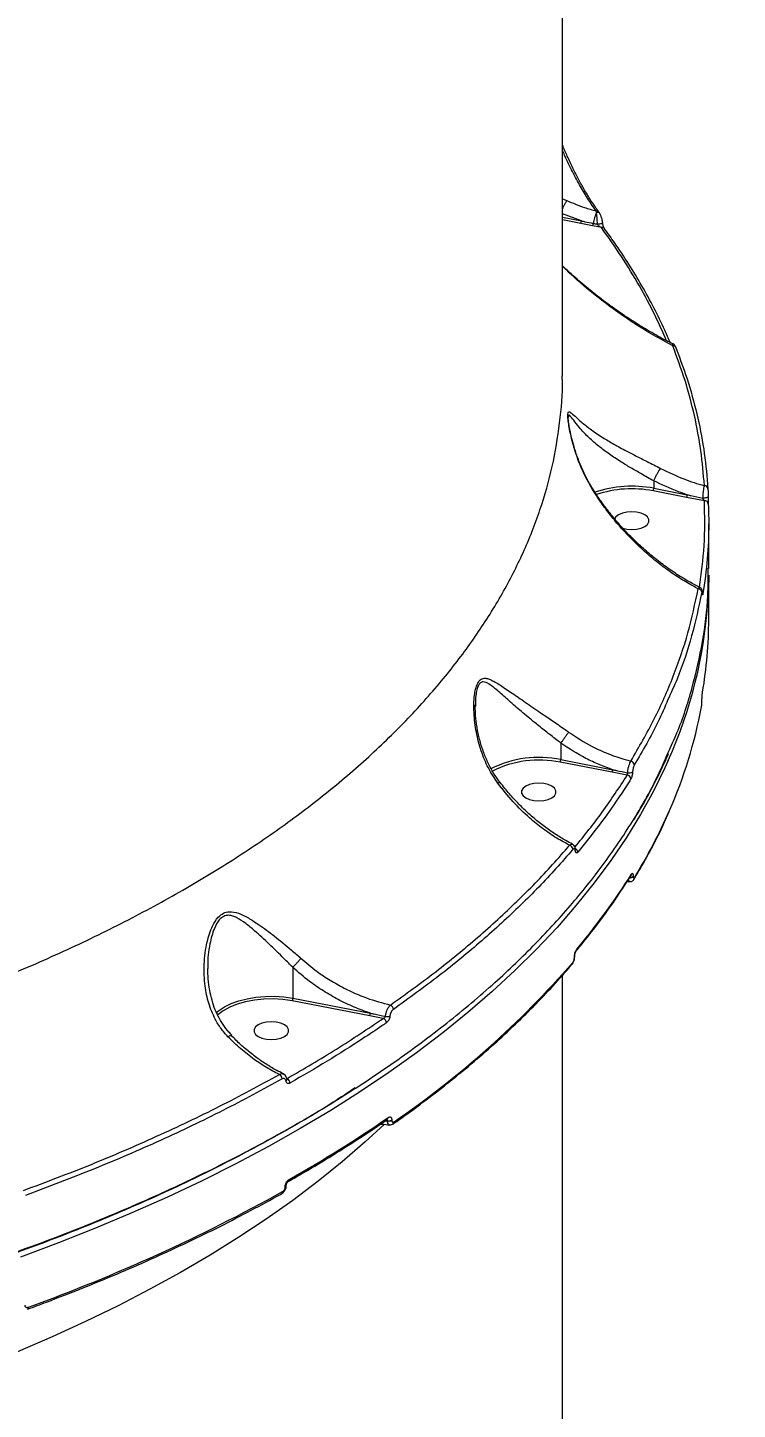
# Model space of a CAD drawing. Header units: millimetres. Extents: x -8092 to 6423, y -6886 to 5604.
# Drawn here: x 173.2 to 357.5, y -1653.1 to -1294.3 of the extents above; entities that cross this region are included whole.
import ezdxf

# ---------------------------------------------------------------- set-up
doc = ezdxf.new("R2010")
doc.units = ezdxf.units.MM
for name, color, linetype in [('DIKOM_ОБЪЕКТ', 7, 'Continuous'), ('DIKOM_РАЗМЕР_ЗОНА', 7, 'Continuous'), ('DIKOM_РАЗМЕР_ОБЪЕКТА', 7, 'Continuous')]:
    doc.layers.add(name, color=color, linetype=linetype)
doc.styles.add('style1', font='arial.ttf', dxfattribs={"width": 0.8})
doc.dimstyles.new('1-50', dxfattribs={"dimtxt": 300, "dimasz": 200, "dimexe": 100, "dimexo": 0, "dimgap": 100, "dimtad": 1, "dimtxsty": 'style1', "dimcen": 200, "dimclrd": 7, "dimclre": 7, "dimclrt": 7, "dimadec": 1, "dimazin": 2, "dimtfac": 1, "dimtmove": 0, "dimatfit": 2, "dimfxl": 0, "dimlwd": 25, "dimlwe": 18, "dimarcsym": 0})

# ---------------------------------------------------------------- blocks, each defined once
blk = doc.blocks.new('*D9')
at = {"layer": 'Defpoints', "color": 0, "transparency": 16777216}
for p in [(-8092.06, -86.27), (4664.84, -1471.84), (4664.84, -6785.92)]:
    blk.add_point(p, dxfattribs=at)
at = {"layer": 'DIKOM_РАЗМЕР_ЗОНА', "color": 7, "lineweight": 18, "transparency": 16777216}
for p, q in [((-8092.06, -86.27), (-8092.06, -6885.92)), ((4664.84, -1471.84), (4664.84, -6885.92))]:
    blk.add_line(p, q, dxfattribs=at)
at = {"layer": 'DIKOM_РАЗМЕР_ЗОНА', "color": 7, "lineweight": 25, "transparency": 16777216}
blk.add_line((-7892.06, -6785.92), (4464.84, -6785.92), dxfattribs=at)
at = {"layer": 'DIKOM_РАЗМЕР_ЗОНА', "color": 7, "transparency": 16777216}
for points in [[(-7892.06, -6752.58), (-7892.06, -6819.25), (-8092.06, -6785.92)], [(4464.84, -6752.58), (4464.84, -6819.25), (4664.84, -6785.92)]]:
    blk.add_solid(points, dxfattribs=at)
at = {"layer": 'DIKOM_РАЗМЕР_ЗОНА', "color": 7, "transparency": 16777216, "insert": (-2159.84, -6532.75), "char_height": 300, "attachment_point": 5, "style": 'style1'}
blk.add_mtext('12760', dxfattribs=at)
blk = doc.blocks.new('*D10')
at = {"layer": 'Defpoints', "color": 0, "transparency": 16777216}
for p in [(-65.22, 5603.5), (2870.75, -5504.88), (6323.39, -5504.88)]:
    blk.add_point(p, dxfattribs=at)
at = {"layer": 'DIKOM_РАЗМЕР_ЗОНА', "color": 7, "lineweight": 18, "transparency": 16777216}
for p, q in [((-65.22, 5603.5), (6423.39, 5603.5)), ((2870.75, -5504.88), (6423.39, -5504.88))]:
    blk.add_line(p, q, dxfattribs=at)
at = {"layer": 'DIKOM_РАЗМЕР_ЗОНА', "color": 7, "lineweight": 25, "transparency": 16777216}
blk.add_line((6323.39, 5403.5), (6323.39, -5304.88), dxfattribs=at)
at = {"layer": 'DIKOM_РАЗМЕР_ЗОНА', "color": 7, "transparency": 16777216}
for points in [[(6290.06, 5403.5), (6356.72, 5403.5), (6323.39, 5603.5)], [(6290.06, -5304.88), (6356.72, -5304.88), (6323.39, -5504.88)]]:
    blk.add_solid(points, dxfattribs=at)
at = {"layer": 'DIKOM_РАЗМЕР_ЗОНА', "color": 7, "transparency": 16777216, "insert": (6070.22, 308.83), "char_height": 300, "attachment_point": 5, "rotation": 90, "style": 'style1'}
blk.add_mtext('11100', dxfattribs=at)
blk = doc.blocks.new('*D11')
at = {"layer": 'Defpoints', "color": 0, "transparency": 16777216}
for p in [(-6092.06, -310.77), (2568.27, -2361.54), (2568.27, -4925.78)]:
    blk.add_point(p, dxfattribs=at)
at = {"layer": 'DIKOM_РАЗМЕР_ОБЪЕКТА', "color": 7, "lineweight": 18, "transparency": 16777216}
for p, q in [((-6092.06, -310.77), (-6092.06, -5025.78)), ((2568.27, -2361.54), (2568.27, -5025.78))]:
    blk.add_line(p, q, dxfattribs=at)
at = {"layer": 'DIKOM_РАЗМЕР_ОБЪЕКТА', "color": 7, "lineweight": 25, "transparency": 16777216}
blk.add_line((-5892.06, -4925.78), (2368.27, -4925.78), dxfattribs=at)
at = {"layer": 'DIKOM_РАЗМЕР_ОБЪЕКТА', "color": 7, "transparency": 16777216}
for points in [[(-5892.06, -4892.44), (-5892.06, -4959.11), (-6092.06, -4925.78)], [(2368.27, -4892.44), (2368.27, -4959.11), (2568.27, -4925.78)]]:
    blk.add_solid(points, dxfattribs=at)
at = {"layer": 'DIKOM_РАЗМЕР_ОБЪЕКТА', "color": 7, "transparency": 16777216, "insert": (-2605.9, -4672.61), "char_height": 300, "attachment_point": 5, "style": 'style1'}
blk.add_mtext('8660', dxfattribs=at)

msp = doc.modelspace()

# ---------------------------------------------------------------- linework, layer by layer
at = {"layer": 'DIKOM_ОБЪЕКТ', "color": 7, "linetype": 'Continuous', "lineweight": 15}
for p, q in [((312.064, -1384.824), (312.064, -1239.489)), ((312.064, -1338.777), (313.197, -1339.255)), ((316.997, -1344.532), (312.064, -1342.661)), ((312.064, -1343.578), (316.997, -1344.532)), ((316.821, -1345.202), (312.064, -1344.282)), ((319.921, -1345.791), (316.821, -1345.202)), ((320.928, -1342.376), (320.842, -1341.952)), ((322.49, -1344.953), (322.491, -1344.961)), ((322.177, -1346.218), (319.921, -1345.791)), ((335.771, -1412.007), (335.772, -1412.003)), ((335.771, -1412.007), (335.771, -1413.959)), ((344.325, -1416.317), (335.595, -1414.629)), ((335.771, -1413.959), (344.5, -1415.647)), ((348.947, -1417.192), (344.325, -1416.317)), ((350.064, -1434.79), (350.064, -1423.15)), ((350.064, -1448.077), (350.064, -1436.505)), ((289.487, -1470.184), (289.49, -1470.62)), ((348.305, -1469.112), (348.301, -1469.159)), ((348.301, -1469.248), (348.301, -1469.159)), ((348.305, -1469.201), (348.301, -1469.248)), ((348.305, -1469.201), (348.305, -1469.112)), ((311.648, -1480.137), (311.648, -1484.421)), ((324.978, -1487.702), (311.472, -1485.09)), ((311.648, -1484.421), (325.154, -1487.032)), ((328.899, -1488.443), (324.978, -1487.702)), ((328.896, -1516.043), (329.541, -1516.092)), ((329.897, -1514.506), (329.896, -1514.508)), ((330.459, -1514.681), (330.459, -1514.728)), ((315.257, -1535.546), (315.257, -1535.478)), ((242.032, -1538.355), (242.032, -1546.354)), ((315.174, -1535.752), (315.174, -1535.683)), ((312.064, -1802.559), (312.064, -1540.45)), ((242.032, -1546.354), (262.232, -1550.26)), ((222.183, -1550.116), (222.529, -1549.82)), ((262.056, -1550.93), (241.86, -1547.025)), ((265.553, -1551.591), (262.056, -1550.93)), ((266.072, -1578.206), (266.635, -1578.224)), ((266.635, -1578.156), (266.249, -1578.087)), ((266.635, -1578.224), (266.635, -1578.156)), ((267.765, -1577.975), (267.765, -1578.044)), ((240.092, -1595.341), (240.092, -1595.294)), ((240.354, -1594.994), (240.354, -1594.947))]:
    msp.add_line(p, q, dxfattribs=at)
at = {"layer": 'DIKOM_ОБЪЕКТ', "color": 7, "linetype": 'Continuous', "lineweight": 15, "flags": 128}
for points in [[(322.491, -1344.961), (322.469, -1345.046), (322.371, -1345.149), (322.202, -1345.242), (321.976, -1345.316), (321.711, -1345.367), (321.428, -1345.389), (321.15, -1345.381)], [(321.554, -1342.223), (321.549, -1342.217), (321.5, -1342.16)], [(341.617, -1377.686), (341.601, -1377.528), (341.573, -1377.432)], [(349.906, -1416.11), (349.883, -1416.201), (349.803, -1416.288), (349.67, -1416.365), (349.492, -1416.428), (349.279, -1416.473), (349.045, -1416.498), (348.802, -1416.5), (348.566, -1416.481)], [(330.064, -1420.044), (328.796, -1420.138), (327.631, -1420.412), (326.663, -1420.844), (325.97, -1421.399), (325.632, -1421.958)], [(327.724, -1424.342), (328.796, -1424.585), (330.064, -1424.679), (331.331, -1424.585), (332.496, -1424.311), (333.464, -1423.879), (334.157, -1423.324), (334.518, -1422.691), (334.518, -1422.032), (334.157, -1421.399), (333.464, -1420.844), (332.496, -1420.412), (331.331, -1420.138), (330.064, -1420.044), (330.064, -1420.044)], [(350.064, -1436.505), (350.063, -1436.763), (350.006, -1440.087)], [(339.537, -1484.632), (338.678, -1486.531), (335.687, -1492.616), (332.355, -1498.655), (328.684, -1504.641), (324.677, -1510.57), (320.338, -1516.437), (315.67, -1522.236), (310.678, -1527.963), (305.364, -1533.613), (299.735, -1539.181), (293.794, -1544.663), (287.547, -1550.054), (280.999, -1555.349), (274.155, -1560.544), (267.022, -1565.634), (259.604, -1570.616), (251.91, -1575.484), (243.944, -1580.236), (235.713, -1584.867), (227.226, -1589.372), (218.488, -1593.749), (209.507, -1597.994), (200.29, -1602.102), (190.846, -1606.071), (181.183, -1609.897), (171.308, -1613.577)], [(305.941, -1490.505), (304.673, -1490.599), (303.508, -1490.873), (302.54, -1491.305), (301.847, -1491.86), (301.486, -1492.493), (301.486, -1493.153), (301.847, -1493.786), (302.54, -1494.341), (303.508, -1494.773), (304.673, -1495.047), (305.941, -1495.141), (307.208, -1495.047), (308.374, -1494.773), (309.341, -1494.341), (310.034, -1493.786), (310.395, -1493.153), (310.395, -1492.493), (310.034, -1491.86), (309.341, -1491.305), (308.374, -1490.873), (307.208, -1490.599), (305.941, -1490.505)], [(222.529, -1549.82), (222.789, -1549.615), (224.284, -1548.634), (226.041, -1547.776), (228.024, -1547.06), (230.188, -1546.501), (232.488, -1546.112), (234.874, -1545.899), (237.295, -1545.869), (239.698, -1546.022), (242.032, -1546.354)], [(241.86, -1547.025), (239.469, -1546.69), (237.006, -1546.549), (234.531, -1546.607), (232.102, -1546.86), (229.779, -1547.303), (227.616, -1547.926), (225.666, -1548.713), (223.975, -1549.646), (222.584, -1550.702), (222.437, -1550.838)], [(236.481, -1552.468), (235.214, -1552.562), (234.048, -1552.836), (233.08, -1553.268), (232.388, -1553.823), (232.027, -1554.456), (232.027, -1555.115), (232.388, -1555.748), (233.08, -1556.303), (234.048, -1556.735), (235.214, -1557.009), (236.481, -1557.103), (237.749, -1557.009), (238.914, -1556.735), (239.882, -1556.303), (240.575, -1555.748), (240.936, -1555.115), (240.936, -1554.456), (240.575, -1553.823), (239.882, -1553.268), (238.914, -1552.836), (237.749, -1552.562), (236.481, -1552.468)], [(265.824, -1579.149), (260.885, -1583.693), (254.906, -1588.844), (248.625, -1593.898), (242.048, -1598.851), (235.18, -1603.699), (228.028, -1608.437), (220.599, -1613.06), (212.9, -1617.564), (204.938, -1621.945), (196.72, -1626.199), (188.253, -1630.322), (179.547, -1634.31), (170.609, -1638.16), (161.446, -1641.867), (152.069, -1645.429), (142.485, -1648.841), (132.703, -1652.102), (122.733, -1655.207)]]:
    msp.add_lwpolyline(points, dxfattribs=at)
at = {"layer": 'DIKOM_ОБЪЕКТ', "color": 7, "linetype": 'Continuous', "lineweight": 15}
for centre, radius, start, end in [((315.686, -1344.546), 1.311, 329.9815, 0.61096), ((318.778, -1345.142), 1.314, 330.40276, 358.77266), ((328.15, -1346.059), 8.107, 152.97892, 173.70268), ((320.96, -1342.724), 0.781, 46.2643, 98.7228), ((321.206, -1343.076), 0.753, 36.22931, 111.70691), ((322.373, -1346.981), 0.787, 40.38399, 104.44627), ((340.791, -1377.771), 0.853, 23.4325, 94.80774), ((330.114, -1443.31), 29.891, 79.0905, 108.73561), ((348.954, -1414.187), 0.907, 4.17461, 91.31735), ((330.068, -1442.49), 28.404, 78.7784, 108.82868), ((334.46, -1413.973), 1.311, 329.98254, 0.60992), ((343.19, -1415.661), 1.311, 329.98133, 0.60636), ((349.026, -1418.112), 0.924, 4.64094, 94.91867), ((347.281, -1441.028), 0.978, 4.655, 87.18817), ((347.787, -1441.358), 0.788, 0.51297, 27.69375), ((230.715, -1435.511), 119.394, 335.70637, 356.38511), ((237.73, -1448.048), 112.334, 350.3289, 359.98538), ((227.025, -1448.051), 123.26, 336.26784, 349.42369), ((305.938, -1511.145), 27.327, 77.93833, 117.08113), ((305.965, -1511.237), 26.721, 78.10548, 116.82603), ((310.338, -1484.435), 1.31, 329.9731, 0.61435), ((329.644, -1485.866), 1.102, 4.55712, 79.41314), ((323.844, -1487.047), 1.31, 329.96831, 0.61914), ((328.743, -1489.543), 1.111, 4.61363, 81.9491), ((329.424, -1486.273), 1.606, 254.91415, 303.00262), ((208.604, -1440.245), 143.266, 328.50249, 336.37483), ((313.635, -1507.78), 1.169, 4.15992, 75.01171), ((315.061, -1507.817), 0.436, 324.6792, 3.03513), ((314.89, -1508.528), 1.151, 4.02786, 61.46226), ((183.274, -1422.305), 173.094, 319.96361, 327.96021), ((329.629, -1513.965), 1.127, 264.50549, 317.42673), ((329.636, -1513.927), 1.116, 265.62495, 317.52198), ((329.308, -1514.14), 0.694, 328.35167, 0.58112), ((330.065, -1515.102), 0.697, 328.81092, 0.51274), ((314.942, -1535.47), 0.315, 317.36876, 358.83485), ((314.942, -1535.538), 0.315, 317.39095, 358.08348), ((315.13, -1533.666), 0.67, 319.96384, 1.13198), ((129.616, -1376.22), 245.263, 304.45478, 319.01574), ((314.097, -1537.092), 0.665, 320.13841, 1.29252), ((266.838, -1549.348), 1.33, 2.87893, 64.85869), ((260.921, -1550.274), 1.311, 329.98629, 0.60617), ((265.026, -1552.811), 1.329, 2.64696, 66.64734), ((266.605, -1549.182), 1.938, 255.73661, 290.08966), ((237.85, -1567.394), 1.433, 2.15288, 59.27282), ((240.042, -1567.432), 0.511, 300.34494, 3.76972), ((239.898, -1568.451), 1.413, 1.96836, 61.63772), ((71.956, -1294.512), 343.463, 299.50381, 304.56679), ((266.222, -1577.379), 0.605, 307.76572, 3.49888), ((266.962, -1576.578), 1.612, 258.28307, 299.87391), ((266.962, -1576.646), 1.612, 258.28307, 299.87391), ((267.776, -1578.497), 0.6, 307.8008, 3.7249), ((18.893, -1198.94), 454.698, 289.86954, 299.01119), ((238.844, -1596.636), 0.572, 304.31835, 5.14695), ((239.931, -1594.901), 0.425, 292.27512, 354.58204), ((239.928, -1594.944), 0.429, 292.47802, 352.71719), ((240.538, -1593.488), 0.569, 304.22124, 5.30457), ((172.914, -1626.645), 0.527, 302.85804, 8.32119)]:
    msp.add_arc(centre, radius, start, end, dxfattribs=at)
for points, knots in [([(-445.293, -1242.157), (-442.053, -1243.12), (-432.669, -1245.907), (-417.067, -1250.311), (-398.461, -1255.279), (-379.767, -1259.969), (-360.991, -1264.385), (-342.138, -1268.523), (-323.212, -1272.384), (-304.22, -1275.966), (-285.165, -1279.269), (-266.054, -1282.29), (-246.89, -1285.03), (-227.68, -1287.488), (-208.427, -1289.663), (-189.138, -1291.555), (-169.818, -1293.162), (-150.471, -1294.486), (-131.103, -1295.524), (-111.718, -1296.278), (-92.323, -1296.746), (-72.921, -1296.929), (-53.519, -1296.827), (-34.122, -1296.44), (-14.734, -1295.767), (4.64, -1294.809), (23.993, -1293.566), (43.322, -1292.039), (62.621, -1290.228), (81.884, -1288.133), (101.107, -1285.756), (120.284, -1283.096), (139.411, -1280.154), (158.483, -1276.931), (177.494, -1273.428), (196.439, -1269.646), (215.313, -1265.586), (234.112, -1261.249), (252.83, -1256.637), (271.461, -1251.745), (288.839, -1246.922), (299.968, -1243.631), (304.952, -1242.157)], [0, 0, 0, 0, 0.01340852, 0.03882811, 0.064248, 0.08966798, 0.115088, 0.14050813, 0.16592837, 0.19134869, 0.21676905, 0.24218948, 0.26760997, 0.29303051, 0.3184511, 0.34387174, 0.36929243, 0.39471314, 0.42013388, 0.44555464, 0.47097543, 0.49639624, 0.52181706, 0.54723788, 0.57265871, 0.59807953, 0.62350035, 0.64892115, 0.67434196, 0.69976272, 0.72518346, 0.75060419, 0.77602486, 0.80144553, 0.82686611, 0.85228667, 0.87770714, 0.90312758, 0.92854793, 0.95396824, 0.97938848, 1, 1, 1, 1]), ([(321.514, -1342.149), (321.226, -1341.764), (320.467, -1340.751), (319.201, -1338.819), (317.732, -1336.394), (316.254, -1333.723), (314.786, -1330.841), (313.381, -1327.879), (312.488, -1325.798), (312.064, -1324.81)], [0, 0, 0, 0, 0.0933495, 0.2458733, 0.3995, 0.5536719, 0.7077378, 0.861174, 1, 1, 1, 1]), ([(320.842, -1341.952), (320.169, -1341.006), (318.821, -1339.112), (316.748, -1335.66), (314.682, -1331.788), (313.106, -1328.575), (312.259, -1326.574), (312.064, -1326.113)], [0, 0, 0, 0, 0.2323724, 0.4654876, 0.6978608, 0.9303638, 1, 1, 1, 1]), ([(313.197, -1339.255), (313.182, -1339.274), (313.099, -1339.382), (312.9, -1339.681), (312.579, -1340.258), (312.272, -1340.885), (312.115, -1341.268), (312.064, -1341.394)], [0, 0, 0, 0, 0.0469303, 0.2629166, 0.5588582, 0.8547985, 1, 1, 1, 1]), ([(313.197, -1339.255), (314.716, -1339.887), (317.237, -1340.936), (319.817, -1341.663), (320.842, -1341.952)], [0, 0, 0, 0, 0.6025839, 1, 1, 1, 1]), ([(316.997, -1344.532), (317.309, -1344.599), (318.34, -1344.818), (319.372, -1345.025), (320.092, -1345.17)], [0, 0, 0, 0, 0.3030057, 1, 1, 1, 1]), ([(320.092, -1345.17), (320.405, -1345.232), (320.757, -1345.303), (321.11, -1345.373), (321.15, -1345.381)], [0, 0, 0, 0, 0.8864515, 1, 1, 1, 1]), ([(321.15, -1345.381), (321.15, -1345.212), (321.149, -1344.803), (321.115, -1344.05), (321.044, -1343.149), (320.968, -1342.647), (320.928, -1342.376)], [0, 0, 0, 0, 0.1615834, 0.3913482, 0.672425, 1, 1, 1, 1]), ([(322.177, -1346.218), (322.045, -1346.153), (321.802, -1346.033), (321.494, -1345.814), (321.296, -1345.628), (321.204, -1345.502), (321.166, -1345.432), (321.155, -1345.397), (321.15, -1345.381)], [0, 0, 0, 0, 0.3535222, 0.6499936, 0.8418302, 0.9245716, 0.9644164, 1, 1, 1, 1]), ([(321.8, -1342.65), (321.726, -1342.505), (321.63, -1342.315), (321.51, -1342.165), (321.482, -1342.13)], [0, 0, 0, 0, 0.7670528, 1, 1, 1, 1]), ([(322.358, -1344.116), (322.319, -1343.95), (322.216, -1343.518), (322.021, -1343.016), (321.859, -1342.73), (321.806, -1342.636)], [0, 0, 0, 0, 0.29477234, 0.76903044, 1, 1, 1, 1]), ([(322.481, -1344.954), (322.468, -1344.738), (322.45, -1344.455), (322.376, -1344.182), (322.358, -1344.116)], [0, 0, 0, 0, 0.7602091, 1, 1, 1, 1]), ([(322.978, -1346.474), (322.97, -1346.464), (322.94, -1346.426), (322.821, -1346.218), (322.684, -1345.885), (322.571, -1345.499), (322.514, -1345.203), (322.492, -1345.025), (322.491, -1344.965), (322.491, -1344.961)], [0, 0, 0, 0, 0.0733686, 0.2838778, 0.5543983, 0.7485528, 0.8872649, 0.991467, 1, 1, 1, 1]), ([(339.13, -1375.66), (338.163, -1373.467), (336.055, -1368.684), (332.117, -1361.384), (327.504, -1353.746), (323.953, -1348.728), (322.177, -1346.218)], [0, 0, 0, 0, 0.21945852, 0.47868847, 0.7393442, 1, 1, 1, 1]), ([(340.033, -1376.105), (339.583, -1375.041), (338.309, -1372.034), (335.875, -1367.13), (332.768, -1361.403), (329.335, -1355.739), (326.076, -1350.767), (323.834, -1347.706), (322.945, -1346.493)], [0, 0, 0, 0, 0.1055754, 0.2984186, 0.4907302, 0.6823431, 0.8741045, 1, 1, 1, 1]), ([(340.787, -1376.477), (340.185, -1376.185), (338.159, -1375.202), (334.693, -1373.245), (330.38, -1370.609), (326.03, -1367.67), (321.84, -1364.597), (317.785, -1361.34), (314.566, -1358.577), (312.674, -1356.747), (312.064, -1356.157)], [0, 0, 0, 0, 0.0608201, 0.2048241, 0.3516016, 0.5011179, 0.653194, 0.7885791, 0.9317276, 1, 1, 1, 1]), ([(340.719, -1376.921), (339.06, -1376.045), (335.742, -1374.292), (330.778, -1371.231), (325.84, -1367.868), (320.307, -1363.664), (315.697, -1359.788), (312.807, -1356.989), (312.064, -1356.27)], [0, 0, 0, 0, 0.1683508, 0.3367058, 0.5075707, 0.6784294, 0.9172969, 1, 1, 1, 1]), ([(340.719, -1376.921), (340.729, -1376.837), (340.762, -1376.562), (340.794, -1376.366), (340.804, -1376.444), (340.804, -1376.448)], [0, 0, 0, 0, 0.29739843, 0.96579702, 1, 1, 1, 1]), ([(348.933, -1413.281), (348.678, -1410.241), (348.168, -1404.16), (346.439, -1395.05), (344.063, -1385.956), (341.834, -1379.933), (340.719, -1376.921)], [0, 0, 0, 0, 0.2490994, 0.4981999, 0.7490994, 1, 1, 1, 1]), ([(341.562, -1377.436), (341.537, -1377.364), (341.462, -1377.141), (341.31, -1376.89), (341.083, -1376.591), (340.868, -1376.486), (340.795, -1376.451)], [0, 0, 0, 0, 0.181889, 0.5643183, 0.8511667, 1, 1, 1, 1]), ([(341.617, -1377.686), (342.727, -1380.681), (344.948, -1386.673), (347.335, -1395.764), (349.082, -1404.915), (349.6, -1411.053), (349.858, -1414.121)], [0, 0, 0, 0, 0.2491001, 0.4981997, 0.7491001, 1, 1, 1, 1]), ([(-8.382, -1581.037), (-1.442, -1580.39), (12.443, -1579.095), (32.964, -1576.4), (53.38, -1573.133), (73.594, -1569.224), (93.536, -1564.686), (112.765, -1559.615), (131.232, -1554.042), (148.905, -1548.007), (166.074, -1541.411), (182.654, -1534.254), (198.572, -1526.546), (213.483, -1518.455), (227.358, -1510.018), (240.194, -1501.277), (252.195, -1492.091), (263.283, -1482.474), (273.397, -1472.448), (282.321, -1462.229), (290.05, -1451.853), (296.606, -1441.364), (302.094, -1430.594), (306.439, -1419.57), (309.639, -1408.324), (311.469, -1397.092), (312.217, -1389.228), (312.025, -1385.154), (312.008, -1384.774)], [0, 0, 0, 0, 0.0392428, 0.0785158, 0.1177586, 0.1581422, 0.1985587, 0.2389423, 0.2781873, 0.3174625, 0.3567076, 0.3970915, 0.4375083, 0.4778923, 0.5171658, 0.5564696, 0.5957433, 0.6361546, 0.6765987, 0.71701, 0.7563481, 0.7957166, 0.8350548, 0.8755303, 0.9160387, 0.9565143, 0.9959507, 1, 1, 1, 1]), ([(319.903, -1414.299), (318.962, -1412.619), (317.06, -1409.222), (315.309, -1404.343), (314.32, -1400.618), (313.828, -1398.171), (313.568, -1396.475), (313.45, -1395.094), (313.508, -1394.22), (313.758, -1393.998), (314.305, -1394.274), (315.282, -1395.207), (316.947, -1396.728), (319.2, -1398.535), (321.932, -1400.411), (324.986, -1402.256), (327.982, -1403.901), (331.065, -1405.495), (334.209, -1407.069), (336.383, -1408.187), (337.532, -1408.778)], [0, 0, 0, 0, 0.0863531, 0.1746764, 0.2336182, 0.2635123, 0.294117, 0.3212037, 0.3485622, 0.3826671, 0.4154272, 0.4844297, 0.5550145, 0.6333668, 0.7133063, 0.7760745, 0.8404082, 0.8905397, 0.9421323, 1, 1, 1, 1]), ([(320.036, -1414.221), (319.617, -1413.545), (318.623, -1411.936), (317.297, -1409.205), (316.061, -1406.186), (315.117, -1403.346), (314.465, -1400.951), (314.051, -1399.092), (313.794, -1397.685), (313.645, -1396.643), (313.575, -1395.966), (313.562, -1395.589), (313.564, -1395.546), (313.564, -1395.543)], [0, 0, 0, 0, 0.1119275, 0.2660894, 0.4274652, 0.5737412, 0.6914174, 0.7848142, 0.8545115, 0.9120312, 0.9596432, 0.9978661, 1, 1, 1, 1]), ([(335.772, -1412.003), (335.772, -1412.003), (334.676, -1411.497), (332.707, -1410.257), (329.804, -1408.657), (326.973, -1406.934), (324.204, -1405.098), (321.396, -1402.995), (318.867, -1400.771), (316.797, -1398.611), (315.252, -1396.656), (314.343, -1395.416), (313.835, -1394.877), (313.601, -1394.856), (313.576, -1395.354), (313.567, -1395.544)], [0, 0, 0, 0, 0.0000197, 0.0837978, 0.1591925, 0.2346764, 0.3306547, 0.426763, 0.5470355, 0.6674049, 0.7721285, 0.8765534, 0.9237868, 0.9710041, 1, 1, 1, 1]), ([(337.532, -1408.778), (337.518, -1408.795), (337.426, -1408.911), (337.208, -1409.226), (336.844, -1409.83), (336.446, -1410.562), (336.063, -1411.331), (335.869, -1411.779), (335.772, -1412.003)], [0, 0, 0, 0, 0.0318978, 0.2097007, 0.4072667, 0.6048518, 0.8024303, 1, 1, 1, 1]), ([(337.532, -1408.778), (339.542, -1409.764), (343.269, -1411.592), (347.147, -1412.748), (348.933, -1413.281)], [0, 0, 0, 0, 0.5395142, 1, 1, 1, 1]), ([(344.5, -1415.647), (343.736, -1415.391), (340.772, -1414.394), (337.901, -1413.024), (335.771, -1412.007)], [0, 0, 0, 0, 0.25782044, 1, 1, 1, 1]), ([(348.566, -1416.481), (348.581, -1416.198), (348.612, -1415.615), (348.703, -1414.686), (348.816, -1413.839), (348.894, -1413.466), (348.933, -1413.281)], [0, 0, 0, 0, 0.2380203, 0.4906703, 0.7462778, 1, 1, 1, 1]), ([(319.903, -1414.299), (319.917, -1414.291), (319.998, -1414.241), (320.009, -1414.236), (320.018, -1414.232)], [0, 0, 0, 0, 0.17274866, 1, 1, 1, 1]), ([(347.329, -1440.05), (346.856, -1439.803), (345.168, -1438.919), (342.283, -1437.195), (338.677, -1434.716), (335.113, -1431.906), (330.876, -1428.105), (327.019, -1424.025), (323.614, -1419.772), (321.519, -1416.85), (320.337, -1414.985), (319.903, -1414.299)], [0, 0, 0, 0, 0.0465629, 0.1660343, 0.2855047, 0.408265, 0.5310182, 0.7327767, 0.8363387, 0.9398835, 1, 1, 1, 1]), ([(347.811, -1439.716), (346.893, -1439.247), (344.887, -1438.222), (341.81, -1436.332), (338.597, -1434.118), (335.433, -1431.659), (332.366, -1428.994), (329.436, -1426.153), (326.684, -1423.185), (324.138, -1420.111), (321.907, -1417.134), (320.617, -1415.128), (320.035, -1414.221)], [0, 0, 0, 0, 0.0894465, 0.1955041, 0.3020051, 0.4088151, 0.5157561, 0.6204335, 0.723029, 0.8229936, 0.9200345, 1, 1, 1, 1]), ([(344.5, -1415.647), (344.813, -1415.714), (346.166, -1416.002), (347.522, -1416.273), (348.566, -1416.481)], [0, 0, 0, 0, 0.2307564, 1, 1, 1, 1]), ([(347.668, -1439.64), (348.16, -1436.044), (349.181, -1428.571), (349.027, -1421.079), (348.947, -1417.192)], [0, 0, 0, 0, 0.4811614, 1, 1, 1, 1]), ([(348.947, -1417.192), (348.901, -1417.146), (348.813, -1417.056), (348.695, -1416.871), (348.613, -1416.689), (348.576, -1416.555), (348.568, -1416.497), (348.566, -1416.481)], [0, 0, 0, 0, 0.29167555, 0.56729437, 0.80367097, 0.94413942, 1, 1, 1, 1]), ([(349.858, -1414.121), (349.865, -1414.24), (349.877, -1414.478), (349.892, -1415.004), (349.902, -1415.577), (349.905, -1415.937), (349.906, -1416.11)], [0, 0, 0, 0, 0.25835011, 0.51678399, 0.76781213, 1, 1, 1, 1]), ([(349.906, -1416.11), (349.907, -1416.279), (349.91, -1416.627), (349.92, -1417.183), (349.932, -1417.692), (349.942, -1417.922), (349.946, -1418.037)], [0, 0, 0, 0, 0.2338491, 0.4824933, 0.7413295, 1, 1, 1, 1]), ([(349.946, -1418.037), (349.961, -1418.38), (350.035, -1420.097), (350.113, -1424.841), (349.848, -1432.278), (348.999, -1438.325), (348.575, -1441.351)], [0, 0, 0, 0, 0.0441406, 0.2207126, 0.6100128, 1, 1, 1, 1]), ([(339.546, -1482.532), (340.32, -1480.856), (342.888, -1475.294), (345.933, -1465.695), (348.629, -1453.788), (349.983, -1443.437), (349.919, -1437.071), (349.896, -1434.7)], [0, 0, 0, 0, 0.1071163, 0.35553935, 0.60415334, 0.85257626, 1, 1, 1, 1]), ([(329.847, -1484.782), (331.946, -1481.151), (336.143, -1473.89), (341.019, -1462.757), (344.921, -1451.479), (346.526, -1443.86), (347.329, -1440.05)], [0, 0, 0, 0, 0.2485968, 0.4971941, 0.7485971, 1, 1, 1, 1]), ([(348.256, -1440.948), (347.45, -1444.722), (345.837, -1452.269), (342.803, -1461.57), (340.296, -1467.045), (339.481, -1468.825)], [0, 0, 0, 0, 0.40293707, 0.80587488, 1, 1, 1, 1]), ([(347.329, -1440.05), (347.392, -1439.962), (347.539, -1439.758), (347.705, -1439.652), (347.783, -1439.72), (347.8, -1439.735)], [0, 0, 0, 0, 0.36852121, 0.85393679, 1, 1, 1, 1]), ([(348.419, -1441.085), (348.419, -1441.081), (348.418, -1440.903), (348.402, -1440.679), (348.365, -1440.411), (348.258, -1440.133), (348.085, -1439.904), (347.921, -1439.749), (347.81, -1439.716), (347.807, -1439.715)], [0, 0, 0, 0, 0.0071764, 0.3100282, 0.5383728, 0.6699135, 0.8211812, 0.9951457, 1, 1, 1, 1]), ([(348.415, -1441.145), (348.412, -1441.04), (348.405, -1440.83), (348.379, -1440.669), (348.342, -1440.632), (348.299, -1440.73), (348.269, -1440.882), (348.256, -1440.948)], [0, 0, 0, 0, 0.1889283, 0.3774298, 0.5791807, 0.8164477, 1, 1, 1, 1]), ([(348.575, -1441.351), (348.562, -1441.42), (348.533, -1441.58), (348.49, -1441.68), (348.453, -1441.638), (348.426, -1441.47), (348.419, -1441.254), (348.415, -1441.145)], [0, 0, 0, 0, 0.1825263, 0.4237834, 0.6274653, 0.8134225, 1, 1, 1, 1]), ([(348.433, -1441.355), (348.432, -1441.351), (348.431, -1441.34), (348.423, -1441.243), (348.418, -1441.119), (348.419, -1441.014), (348.419, -1440.991)], [0, 0, 0, 0, 0.2067733, 0.5063384, 0.8915938, 1, 1, 1, 1]), ([(295.276, -1490.497), (294.416, -1489.201), (292.673, -1486.574), (290.866, -1482.091), (289.609, -1477.29), (289.058, -1472.717), (289.069, -1469.221), (289.339, -1466.891), (289.734, -1465.198), (290.449, -1463.772), (291.401, -1463.242), (292.379, -1463.292), (293.803, -1463.76), (295.925, -1465.031), (298.959, -1467.106), (302.44, -1469.527), (305.959, -1471.937), (309.377, -1474.261), (311.855, -1475.957), (313.301, -1476.975), (313.693, -1477.252)], [0, 0, 0, 0, 0.0704035, 0.1427035, 0.2195583, 0.2979643, 0.3555927, 0.3848658, 0.4149663, 0.4491212, 0.4886796, 0.517263, 0.5465211, 0.6240219, 0.7036983, 0.7828121, 0.8640045, 0.9204683, 0.9784137, 1, 1, 1, 1]), ([(311.65, -1480.131), (311.649, -1480.131), (311.291, -1479.844), (309.952, -1478.81), (307.678, -1477.022), (304.556, -1474.545), (301.342, -1471.869), (298.197, -1469.153), (295.464, -1466.658), (293.555, -1465.103), (292.263, -1464.361), (291.483, -1464.156), (290.907, -1464.329), (290.418, -1464.813), (290.149, -1465.323), (289.839, -1466.257), (289.615, -1467.407), (289.454, -1468.872), (289.478, -1469.822), (289.487, -1470.184)], [0, 0, 0, 0, 0.00005, 0.0327642, 0.1209446, 0.209239, 0.3339601, 0.4588431, 0.5798253, 0.7004831, 0.7429845, 0.7853248, 0.8276231, 0.8405621, 0.8786391, 0.8876877, 0.9304843, 0.9735741, 1, 1, 1, 1]), ([(348.301, -1469.159), (348.301, -1469.098), (348.302, -1468.883), (348.318, -1468.46), (348.352, -1467.912), (348.404, -1467.348), (348.445, -1467.071), (348.467, -1466.92)], [0, 0, 0, 0, 0.0796036, 0.2757357, 0.4707434, 0.7105234, 1, 1, 1, 1]), ([(295.835, -1490.266), (295.469, -1489.782), (294.526, -1488.535), (293.254, -1486.312), (291.987, -1483.613), (290.958, -1480.688), (290.151, -1477.589), (289.653, -1474.537), (289.442, -1472.042), (289.452, -1470.66), (289.455, -1470.184)], [0, 0, 0, 0, 0.0834892, 0.215188, 0.3533934, 0.4968801, 0.645566, 0.7987765, 0.930784, 1, 1, 1, 1]), ([(339.481, -1468.825), (338.646, -1470.789), (336.218, -1476.504), (332.912, -1482.103), (330.743, -1485.778)], [0, 0, 0, 0, 0.3436626, 1, 1, 1, 1]), ([(348.191, -1470.675), (348.207, -1470.574), (348.235, -1470.395), (348.269, -1470.033), (348.291, -1469.692), (348.3, -1469.425), (348.301, -1469.289), (348.301, -1469.248)], [0, 0, 0, 0, 0.30254186, 0.53465212, 0.72543213, 0.91705704, 1, 1, 1, 1]), ([(313.693, -1477.252), (313.677, -1477.274), (313.607, -1477.371), (313.41, -1477.646), (313.046, -1478.154), (312.563, -1478.835), (312.068, -1479.536), (311.789, -1479.933), (311.65, -1480.131)], [0, 0, 0, 0, 0.0352157, 0.1540725, 0.3655477, 0.5770426, 0.7885194, 1, 1, 1, 1]), ([(313.693, -1477.252), (315.702, -1478.565), (319.01, -1480.727), (323.999, -1482.957), (327.378, -1484.135), (329.344, -1484.651), (329.847, -1484.782)], [0, 0, 0, 0, 0.395783, 0.6516322, 0.9109951, 1, 1, 1, 1]), ([(311.648, -1480.137), (311.648, -1480.136), (311.648, -1480.133), (311.649, -1480.132), (311.65, -1480.131)], [0, 0, 0, 0, 0.6594943, 1, 1, 1, 1]), ([(325.154, -1487.032), (323.975, -1486.607), (321.606, -1485.753), (317.001, -1483.618), (313.783, -1481.525), (311.648, -1480.137)], [0, 0, 0, 0, 0.2504018, 0.5028651, 1, 1, 1, 1]), ([(-68.934, -1651.105), (-64.356, -1651.076), (-52.021, -1650.999), (-31.954, -1650.323), (-8.83, -1648.916), (14.329, -1646.824), (37.442, -1644.037), (60.426, -1640.544), (82.775, -1636.423), (104.428, -1631.704), (125.339, -1626.427), (145.849, -1620.506), (165.868, -1613.935), (185.312, -1606.721), (203.753, -1599.022), (221.152, -1590.878), (237.493, -1582.333), (253.042, -1573.25), (267.709, -1563.637), (281.42, -1553.514), (293.727, -1543.228), (304.666, -1532.836), (314.294, -1522.393), (322.92, -1511.607), (330.403, -1500.49), (336.014, -1490.756), (338.61, -1484.712), (339.546, -1482.532)], [0, 0, 0, 0, 0.0243023, 0.065474, 0.1066775, 0.1478492, 0.1902168, 0.232619, 0.2749867, 0.3161584, 0.3573618, 0.3985336, 0.4409012, 0.4833034, 0.5256711, 0.5668428, 0.6080463, 0.649218, 0.6915856, 0.7339878, 0.7763555, 0.8160448, 0.8557625, 0.8954519, 0.9362086, 0.976996, 1, 1, 1, 1]), ([(329.006, -1487.825), (329.01, -1487.765), (329.035, -1487.446), (329.127, -1486.82), (329.323, -1485.999), (329.573, -1485.265), (329.756, -1484.943), (329.847, -1484.782)], [0, 0, 0, 0, 0.0542189, 0.2911021, 0.5276517, 0.7637483, 1, 1, 1, 1]), ([(330.635, -1500.004), (331.054, -1499.334), (332.648, -1496.78), (335.101, -1492.287), (337.689, -1487.234), (339.071, -1484.067), (339.608, -1482.835)], [0, 0, 0, 0, 0.1187388, 0.4526167, 0.7871442, 1, 1, 1, 1]), ([(315.335, -1507.115), (317.77, -1504.094), (322.718, -1497.952), (326.817, -1491.646), (328.899, -1488.443)], [0, 0, 0, 0, 0.4919486, 1, 1, 1, 1]), ([(325.154, -1487.032), (325.466, -1487.099), (326.748, -1487.374), (328.033, -1487.631), (329.006, -1487.825)], [0, 0, 0, 0, 0.2436008, 1, 1, 1, 1]), ([(328.899, -1488.443), (328.912, -1488.41), (328.938, -1488.343), (328.971, -1488.194), (328.995, -1488.027), (329.004, -1487.9), (329.005, -1487.836), (329.006, -1487.825)], [0, 0, 0, 0, 0.2371624, 0.4741824, 0.7107718, 0.9466736, 1, 1, 1, 1]), ([(330.299, -1487.621), (330.297, -1487.656), (330.288, -1487.847), (330.244, -1488.224), (330.142, -1488.719), (330.006, -1489.162), (329.903, -1489.356), (329.851, -1489.454)], [0, 0, 0, 0, 0.0535204, 0.2898151, 0.5263501, 0.7631171, 1, 1, 1, 1]), ([(330.743, -1485.778), (330.692, -1485.876), (330.59, -1486.071), (330.455, -1486.516), (330.354, -1487.013), (330.31, -1487.392), (330.301, -1487.585), (330.299, -1487.621)], [0, 0, 0, 0, 0.23635457, 0.47257027, 0.70913742, 0.94583392, 1, 1, 1, 1]), ([(295.276, -1490.497), (295.302, -1490.482), (295.463, -1490.392), (295.685, -1490.285), (295.736, -1490.307), (295.758, -1490.317)], [0, 0, 0, 0, 0.095385, 0.5959746, 1, 1, 1, 1]), ([(313.937, -1506.651), (312.814, -1506.052), (310.484, -1504.81), (306.997, -1502.416), (303.186, -1499.312), (299.167, -1495.407), (296.583, -1492.145), (295.276, -1490.497)], [0, 0, 0, 0, 0.1665428, 0.3455475, 0.5267566, 0.7607793, 1, 1, 1, 1]), ([(314.73, -1506.353), (314.127, -1506.052), (312.598, -1505.289), (310.148, -1503.772), (307.397, -1501.846), (304.689, -1499.671), (302.051, -1497.28), (299.524, -1494.688), (297.444, -1492.34), (296.275, -1490.802), (295.85, -1490.244)], [0, 0, 0, 0, 0.08895129, 0.22581315, 0.36401518, 0.50319023, 0.64284857, 0.78232848, 0.92102297, 1, 1, 1, 1]), ([(329.851, -1489.454), (329.646, -1489.78), (328.62, -1491.414), (325.979, -1495.428), (321.698, -1501.46), (317.926, -1506.117), (316.038, -1508.448)], [0, 0, 0, 0, 0.0507688, 0.253849, 0.6266951, 1, 1, 1, 1]), ([(330.661, -1515.462), (331.261, -1514.463), (333.001, -1511.568), (335.636, -1506.738), (338.069, -1501.895), (339.332, -1498.948), (339.764, -1497.941)], [0, 0, 0, 0, 0.1730554, 0.5012998, 0.8294803, 1, 1, 1, 1]), ([(267.403, -1548.144), (271.386, -1545.275), (279.351, -1539.538), (290.283, -1530.536), (300.421, -1521.254), (308.213, -1513.246), (312.486, -1508.323), (313.937, -1506.651)], [0, 0, 0, 0, 0.22031063, 0.44062116, 0.66308323, 0.88554509, 1, 1, 1, 1]), ([(313.937, -1506.651), (313.985, -1506.611), (314.171, -1506.459), (314.446, -1506.333), (314.62, -1506.412), (314.688, -1506.442)], [0, 0, 0, 0, 0.1743767, 0.6788715, 1, 1, 1, 1]), ([(315.491, -1507.795), (315.49, -1507.764), (315.481, -1507.502), (315.373, -1507.121), (315.104, -1506.664), (314.837, -1506.507), (314.72, -1506.438)], [0, 0, 0, 0, 0.05563698, 0.46421903, 0.76559513, 1, 1, 1, 1]), ([(314.8, -1507.695), (313.346, -1509.371), (309.092, -1514.273), (301.347, -1522.239), (291.233, -1531.515), (280.255, -1540.571), (272.196, -1546.378), (268.166, -1549.281)], [0, 0, 0, 0, 0.1144538, 0.3347649, 0.5550756, 0.7775376, 1, 1, 1, 1]), ([(315.416, -1508.069), (315.4, -1507.951), (315.367, -1507.715), (315.241, -1507.522), (315.072, -1507.478), (314.916, -1507.567), (314.824, -1507.669), (314.8, -1507.695)], [0, 0, 0, 0, 0.2256818, 0.4513636, 0.6801813, 0.9176041, 1, 1, 1, 1]), ([(316.038, -1508.448), (316.014, -1508.474), (315.921, -1508.579), (315.764, -1508.669), (315.594, -1508.623), (315.466, -1508.428), (315.433, -1508.189), (315.416, -1508.069)], [0, 0, 0, 0, 0.0825764, 0.3217223, 0.5513022, 0.7756289, 1, 1, 1, 1]), ([(315.506, -1507.871), (315.506, -1507.872), (315.507, -1507.873), (315.498, -1507.84), (315.497, -1507.797), (315.497, -1507.787)], [0, 0, 0, 0, 0.3235207, 0.8514917, 1, 1, 1, 1]), ([(330.002, -1514.133), (330.053, -1514.064), (330.157, -1513.927), (330.293, -1513.927), (330.396, -1514.087), (330.451, -1514.36), (330.456, -1514.59), (330.459, -1514.681)], [0, 0, 0, 0, 0.2150425, 0.4299628, 0.644705, 0.859213, 1, 1, 1, 1]), ([(315.649, -1534.09), (316.444, -1533.129), (318.747, -1530.342), (322.331, -1525.68), (326.311, -1520.115), (328.708, -1516.367), (329.898, -1514.505)], [0, 0, 0, 0, 0.1498875, 0.4344457, 0.7189728, 1, 1, 1, 1]), ([(329.545, -1516.039), (329.518, -1516.043), (329.425, -1516.058), (329.309, -1515.887), (329.255, -1515.634), (329.233, -1515.526)], [0, 0, 0, 0, 0.1852092, 0.6546534, 1, 1, 1, 1]), ([(329.54, -1516.045), (329.633, -1516.057), (329.845, -1516.083), (330.152, -1515.969), (330.415, -1515.782), (330.574, -1515.607), (330.637, -1515.491), (330.655, -1515.459)], [0, 0, 0, 0, 0.19899856, 0.45150109, 0.68036978, 0.91045268, 1, 1, 1, 1]), ([(330.459, -1514.728), (330.46, -1514.79), (330.464, -1514.944), (330.5, -1515.127), (330.569, -1515.233), (330.66, -1515.233), (330.727, -1515.141), (330.761, -1515.096)], [0, 0, 0, 0, 0.1422638, 0.3571124, 0.5715502, 0.785716, 1, 1, 1, 1]), ([(225.215, -1556.379), (224.591, -1555.675), (223.332, -1554.253), (221.596, -1551.356), (220.114, -1547.679), (219.107, -1542.871), (218.887, -1537.475), (219.473, -1532.895), (220.378, -1529.619), (221.253, -1527.381), (222.451, -1525.423), (224.009, -1524.186), (225.83, -1523.735), (228.017, -1524.215), (230.525, -1525.472), (233.595, -1527.459), (237.295, -1530.231), (241.029, -1533.255), (243.343, -1535.275), (244.161, -1535.989)], [0, 0, 0, 0, 0.0443366, 0.0895897, 0.1599545, 0.2324664, 0.322499, 0.4152111, 0.4503615, 0.4859287, 0.5329432, 0.5664257, 0.5998058, 0.6530991, 0.7102656, 0.7686673, 0.8578779, 0.9497901, 1, 1, 1, 1]), ([(242.039, -1538.335), (242.036, -1538.333), (241.298, -1537.578), (239.21, -1535.499), (235.872, -1532.233), (232.569, -1529.21), (229.841, -1526.906), (227.968, -1525.649), (226.487, -1524.995), (225.341, -1524.759), (224.091, -1524.974), (222.717, -1526.123), (221.714, -1528.023), (220.989, -1530.186), (220.287, -1533.422), (219.855, -1536.297), (220.006, -1538.446), (220.024, -1538.69)], [0, 0, 0, 0, 0.00023662, 0.07484876, 0.21051064, 0.34631322, 0.43121219, 0.51588537, 0.55331315, 0.59061155, 0.63525689, 0.67964499, 0.74429534, 0.79526454, 0.84633394, 0.98256717, 1, 1, 1, 1]), ([(314.598, -1537.51), (314.633, -1537.473), (314.806, -1537.298), (314.997, -1536.886), (315.19, -1536.262), (315.274, -1535.792), (315.253, -1535.568), (315.251, -1535.548)], [0, 0, 0, 0, 0.0787198, 0.3779004, 0.6638834, 0.9705838, 1, 1, 1, 1]), ([(315.174, -1535.683), (315.176, -1535.607), (315.181, -1535.38), (315.247, -1534.945), (315.388, -1534.429), (315.582, -1533.959), (315.728, -1533.755), (315.801, -1533.652)], [0, 0, 0, 0, 0.1082613, 0.3203986, 0.5430372, 0.7715443, 1, 1, 1, 1]), ([(315.257, -1535.477), (315.257, -1535.475), (315.255, -1535.421), (315.266, -1535.256), (315.305, -1534.987), (315.382, -1534.674), (315.483, -1534.389), (315.575, -1534.198), (315.638, -1534.103), (315.643, -1534.098), (315.644, -1534.097)], [0, 0, 0, 0, 0.0069825, 0.139198, 0.2904093, 0.4644994, 0.6510175, 0.8100428, 0.938237, 1, 1, 1, 1]), ([(226.258, -1555.965), (225.993, -1555.704), (225.141, -1554.863), (223.932, -1553.228), (222.64, -1551.086), (221.618, -1548.757), (220.855, -1546.238), (220.306, -1543.504), (220.008, -1540.958), (220.014, -1539.319), (220.016, -1538.691)], [0, 0, 0, 0, 0.0587388, 0.1889142, 0.3230102, 0.4584205, 0.5951291, 0.7411375, 0.9007188, 1, 1, 1, 1]), ([(242.032, -1538.355), (242.032, -1538.351), (242.032, -1538.344), (242.036, -1538.338), (242.038, -1538.335), (242.039, -1538.335)], [0, 0, 0, 0, 0.50624091, 0.91790057, 1, 1, 1, 1]), ([(262.232, -1550.26), (260.809, -1549.752), (257.947, -1548.73), (253.866, -1546.766), (249.999, -1544.527), (246.005, -1541.807), (243.465, -1539.6), (242.032, -1538.355)], [0, 0, 0, 0, 0.1948125, 0.3916456, 0.5750673, 0.7602134, 1, 1, 1, 1]), ([(244.161, -1535.989), (244.147, -1536.006), (244.011, -1536.182), (243.69, -1536.574), (243.147, -1537.192), (242.561, -1537.82), (242.213, -1538.163), (242.039, -1538.335)], [0, 0, 0, 0, 0.0262354, 0.263118, 0.5087299, 0.7543667, 1, 1, 1, 1]), ([(244.161, -1535.989), (245.533, -1537.155), (247.949, -1539.21), (251.759, -1541.744), (256.029, -1544.153), (261.25, -1546.491), (265.337, -1547.589), (267.403, -1548.144)], [0, 0, 0, 0, 0.20226307, 0.35640652, 0.51199272, 0.75324888, 1, 1, 1, 1]), ([(268.143, -1578.972), (269.336, -1578.129), (272.795, -1575.685), (278.324, -1571.567), (284.642, -1566.589), (290.689, -1561.522), (296.465, -1556.371), (301.967, -1551.139), (307.184, -1545.83), (311.369, -1541.28), (313.77, -1538.492), (314.609, -1537.518)], [0, 0, 0, 0, 0.06527302, 0.18929684, 0.31332382, 0.437349, 0.56137033, 0.68538654, 0.80939441, 0.93339286, 1, 1, 1, 1]), ([(314.763, -1537.077), (314.811, -1537.01), (314.908, -1536.877), (315.035, -1536.571), (315.127, -1536.235), (315.169, -1535.952), (315.173, -1535.803), (315.174, -1535.752)], [0, 0, 0, 0, 0.2288358, 0.4578119, 0.6785338, 0.8884156, 1, 1, 1, 1]), ([(242.032, -1546.354), (242.03, -1546.405), (242.026, -1546.507), (241.996, -1546.677), (241.953, -1546.836), (241.908, -1546.944), (241.876, -1547), (241.864, -1547.019), (241.86, -1547.025)], [0, 0, 0, 0, 0.2145757, 0.4292147, 0.643928, 0.8585996, 0.9551507, 1, 1, 1, 1]), ([(266.128, -1551.06), (266.131, -1551.028), (266.161, -1550.744), (266.279, -1550.159), (266.571, -1549.345), (266.964, -1548.612), (267.257, -1548.299), (267.403, -1548.144)], [0, 0, 0, 0, 0.0300353, 0.2639524, 0.5066507, 0.7544469, 1, 1, 1, 1]), ([(268.166, -1549.281), (268.06, -1549.37), (267.848, -1549.548), (267.569, -1549.977), (267.366, -1550.46), (267.289, -1550.811), (267.273, -1550.982), (267.271, -1551.002)], [0, 0, 0, 0, 0.2486742, 0.4974992, 0.7389116, 0.9702991, 1, 1, 1, 1]), ([(240.569, -1567.207), (244.906, -1564.683), (253.59, -1559.628), (261.562, -1554.272), (265.553, -1551.591)], [0, 0, 0, 0, 0.4994492, 1, 1, 1, 1]), ([(266.354, -1552.75), (265.954, -1553.024), (263.953, -1554.397), (258.924, -1557.752), (251.071, -1562.741), (244.565, -1566.514), (241.31, -1568.402)], [0, 0, 0, 0, 0.0507696, 0.2538543, 0.6267001, 1, 1, 1, 1]), ([(262.232, -1550.26), (262.544, -1550.327), (263.841, -1550.604), (265.141, -1550.863), (266.128, -1551.06)], [0, 0, 0, 0, 0.2408304, 1, 1, 1, 1]), ([(265.553, -1551.591), (265.621, -1551.568), (265.755, -1551.522), (265.933, -1551.396), (266.057, -1551.253), (266.113, -1551.135), (266.124, -1551.077), (266.128, -1551.06)], [0, 0, 0, 0, 0.273558, 0.534278, 0.7688679, 0.9341591, 1, 1, 1, 1]), ([(267.271, -1551.002), (267.243, -1551.181), (267.188, -1551.529), (266.965, -1552.043), (266.681, -1552.479), (266.463, -1552.659), (266.354, -1552.75)], [0, 0, 0, 0, 0.2592056, 0.5021552, 0.7511242, 1, 1, 1, 1]), ([(225.215, -1556.379), (225.244, -1556.361), (225.376, -1556.278), (225.66, -1556.125), (225.977, -1556.013), (226.071, -1556.084), (226.112, -1556.116)], [0, 0, 0, 0, 0.0660444, 0.2927332, 0.6909568, 1, 1, 1, 1]), ([(238.582, -1566.162), (238.541, -1566.143), (237.414, -1565.606), (235.194, -1564.412), (231.87, -1562.22), (228.496, -1559.581), (226.313, -1557.451), (225.215, -1556.379)], [0, 0, 0, 0, 0.0088999, 0.2417872, 0.4772802, 0.7368263, 1, 1, 1, 1]), ([(239.626, -1565.978), (238.997, -1565.676), (237.466, -1564.94), (235.041, -1563.473), (232.375, -1561.635), (229.774, -1559.545), (227.687, -1557.688), (226.517, -1556.462), (226.147, -1556.074)], [0, 0, 0, 0, 0.1348276, 0.3284277, 0.5225465, 0.7166844, 0.9103722, 1, 1, 1, 1]), ([(172.085, -1596.305), (178.024, -1594.071), (189.902, -1589.602), (206.87, -1582.263), (223.234, -1574.506), (233.466, -1568.943), (238.582, -1566.162)], [0, 0, 0, 0, 0.2485955, 0.4971904, 0.7485958, 1, 1, 1, 1]), ([(239.282, -1567.34), (234.213, -1570.097), (224.074, -1575.611), (207.75, -1583.364), (190.693, -1590.755), (178.655, -1595.286), (172.636, -1597.552)], [0, 0, 0, 0, 0.2485952, 0.4971899, 0.7485949, 1, 1, 1, 1]), ([(238.582, -1566.162), (238.62, -1566.141), (238.842, -1566.017), (239.216, -1565.9), (239.481, -1566), (239.598, -1566.044)], [0, 0, 0, 0, 0.1011101, 0.6028655, 1, 1, 1, 1]), ([(240.3, -1567.874), (240.271, -1567.748), (240.211, -1567.496), (239.988, -1567.27), (239.694, -1567.193), (239.443, -1567.255), (239.305, -1567.328), (239.282, -1567.34)], [0, 0, 0, 0, 0.23767044, 0.47549387, 0.71371668, 0.95201302, 1, 1, 1, 1]), ([(240.543, -1567.401), (240.54, -1567.358), (240.519, -1567.075), (240.316, -1566.629), (239.972, -1566.194), (239.691, -1566.087), (239.608, -1566.056)], [0, 0, 0, 0, 0.0727178, 0.4806249, 0.8466344, 1, 1, 1, 1]), ([(241.31, -1568.402), (241.287, -1568.415), (241.151, -1568.489), (240.902, -1568.551), (240.611, -1568.475), (240.389, -1568.25), (240.33, -1567.999), (240.3, -1567.874)], [0, 0, 0, 0, 0.0489321, 0.2870987, 0.5249678, 0.7625401, 1, 1, 1, 1]), ([(240.554, -1567.414), (240.555, -1567.418), (240.558, -1567.426), (240.555, -1567.404), (240.552, -1567.391)], [0, 0, 0, 0, 0.3774086, 1, 1, 1, 1]), ([(258.291, -1569.619), (256.402, -1570.879), (249.702, -1575.347), (237.136, -1582.574), (220.683, -1591.26), (203.271, -1599.414), (184.993, -1607.045), (165.875, -1614.143), (145.988, -1620.693), (125.426, -1626.663), (104.284, -1632.027), (83.99, -1636.46), (64.696, -1640.082), (46.515, -1643.022), (28.094, -1645.534), (9.259, -1647.637), (-9.966, -1649.307), (-29.551, -1650.515), (-49.224, -1651.285), (-62.368, -1651.393), (-68.936, -1651.448)], [0, 0, 0, 0, 0.02464189, 0.08736861, 0.14999514, 0.21242489, 0.27485464, 0.33748125, 0.40020792, 0.46293473, 0.52556122, 0.58799098, 0.63857704, 0.68921549, 0.73985392, 0.79043997, 0.84280096, 0.89521999, 0.94763903, 1, 1, 1, 1]), ([(240.858, -1593.959), (242.211, -1593.184), (246.136, -1590.937), (252.449, -1587.133), (259.695, -1582.546), (264.305, -1579.412), (266.592, -1577.857)], [0, 0, 0, 0, 0.1498893, 0.4347102, 0.7195445, 1, 1, 1, 1]), ([(266.635, -1578.156), (266.631, -1578.118), (266.626, -1578.072), (266.586, -1577.993), (266.546, -1577.96), (266.512, -1577.931)], [0, 0, 0, 0, 0.398604, 0.4841083, 1, 1, 1, 1]), ([(266.586, -1577.862), (266.594, -1577.857), (266.605, -1577.849), (266.599, -1577.852), (266.597, -1577.852)], [0, 0, 0, 0, 0.6757034, 1, 1, 1, 1]), ([(267.159, -1579.231), (267.139, -1579.234), (267.024, -1579.254), (266.858, -1579.091), (266.686, -1578.754), (266.652, -1578.401), (266.635, -1578.224)], [0, 0, 0, 0, 0.0677067, 0.3776998, 0.6884986, 1, 1, 1, 1]), ([(266.825, -1577.342), (266.909, -1577.293), (267.096, -1577.183), (267.362, -1577.173), (267.586, -1577.308), (267.736, -1577.577), (267.756, -1577.842), (267.765, -1577.975)], [0, 0, 0, 0, 0.1741881, 0.3895863, 0.5958038, 0.7978843, 1, 1, 1, 1]), ([(267.765, -1578.044), (267.772, -1578.131), (267.784, -1578.307), (267.883, -1578.484), (268.029, -1578.571), (268.201, -1578.562), (268.321, -1578.49), (268.375, -1578.458)], [0, 0, 0, 0, 0.2039566, 0.4080061, 0.6135215, 0.8265375, 1, 1, 1, 1]), ([(264.803, -1579.058), (264.956, -1579.062), (265.732, -1579.08), (266.521, -1579.189), (267.156, -1579.277)], [0, 0, 0, 0, 0.1966303, 1, 1, 1, 1]), ([(267.156, -1579.228), (267.2, -1579.239), (267.392, -1579.286), (267.74, -1579.186), (268.027, -1579.079), (268.143, -1578.971), (268.145, -1578.97)], [0, 0, 0, 0, 0.12865529, 0.54904591, 0.99518314, 1, 1, 1, 1]), ([(239.159, -1597.093), (239.216, -1597.066), (239.458, -1596.95), (239.826, -1596.56), (240.191, -1595.928), (240.372, -1595.358), (240.339, -1595.055), (240.333, -1594.999)], [0, 0, 0, 0, 0.0780464, 0.3328631, 0.6248547, 0.9303983, 1, 1, 1, 1]), ([(239.413, -1596.584), (239.489, -1596.532), (239.642, -1596.428), (239.845, -1596.165), (239.999, -1595.861), (240.081, -1595.572), (240.089, -1595.407), (240.092, -1595.341)], [0, 0, 0, 0, 0.2142825, 0.428475, 0.6429327, 0.8577475, 1, 1, 1, 1]), ([(240.092, -1595.294), (240.097, -1595.197), (240.11, -1594.951), (240.231, -1594.521), (240.46, -1594.065), (240.764, -1593.672), (240.991, -1593.514), (241.105, -1593.436)], [0, 0, 0, 0, 0.1407811, 0.3552652, 0.5700292, 0.7849567, 1, 1, 1, 1]), ([(240.356, -1594.942), (240.356, -1594.919), (240.356, -1594.862), (240.382, -1594.709), (240.446, -1594.511), (240.549, -1594.3), (240.673, -1594.124), (240.777, -1594.015), (240.845, -1593.966), (240.851, -1593.963), (240.853, -1593.963)], [0, 0, 0, 0, 0.088763, 0.22069108, 0.36888105, 0.5325851, 0.69700883, 0.83372832, 0.9576417, 1, 1, 1, 1]), ([(173.2, -1627.088), (174.843, -1626.481), (179.608, -1624.721), (187.351, -1621.705), (196.364, -1618.002), (205.173, -1614.171), (213.777, -1610.216), (222.167, -1606.141), (230.194, -1602.022), (235.81, -1598.985), (238.722, -1597.357), (239.166, -1597.108)], [0, 0, 0, 0, 0.0688401, 0.1996467, 0.3304592, 0.4612758, 0.592096, 0.7229196, 0.8537479, 0.9776948, 1, 1, 1, 1]), ([(172.47, -1626.102), (172.478, -1626.18), (172.494, -1626.336), (172.617, -1626.507), (172.802, -1626.62), (173.061, -1626.659), (173.286, -1626.622), (173.417, -1626.576), (173.436, -1626.569)], [0, 0, 0, 0, 0.1673175, 0.334432, 0.5091171, 0.7130584, 0.95771, 1, 1, 1, 1])]:
    msp.add_open_spline(points, degree=3, knots=knots, dxfattribs=at)

# ---------------------------------------------------------------- dimensions: what is measured, and where the dimension line sits
at = {"layer": 'DIKOM_РАЗМЕР_ЗОНА'}
dim = msp.add_linear_dim(base=(6323.39, -5504.88), p1=(-65.219, 5603.501), p2=(2870.746, -5504.88), angle=90, text='11100', dimstyle='1-50', dxfattribs=at)
dim.commit()
dim.dimension.update_dxf_attribs({"geometry": '*D10', "text_midpoint": (6323.39, 308.825), "dimtype": 160})
dim = msp.add_linear_dim(base=(4664.839, -6785.918), p1=(-8092.064, -86.271), p2=(4664.839, -1471.84), text='12760', dimstyle='1-50', dxfattribs=at)
dim.commit()
dim.dimension.update_dxf_attribs({"geometry": '*D9', "text_midpoint": (-2159.843, -6785.918), "dimtype": 160})
at = {"layer": 'DIKOM_РАЗМЕР_ОБЪЕКТА'}
dim = msp.add_linear_dim(base=(2568.274, -4925.777), p1=(-6092.064, -310.768), p2=(2568.274, -2361.54), text='8660', dimstyle='1-50', dxfattribs=at)
dim.commit()
dim.dimension.update_dxf_attribs({"geometry": '*D11', "text_midpoint": (-2605.904, -4925.777), "dimtype": 160})

doc.saveas('drawing.dxf')
